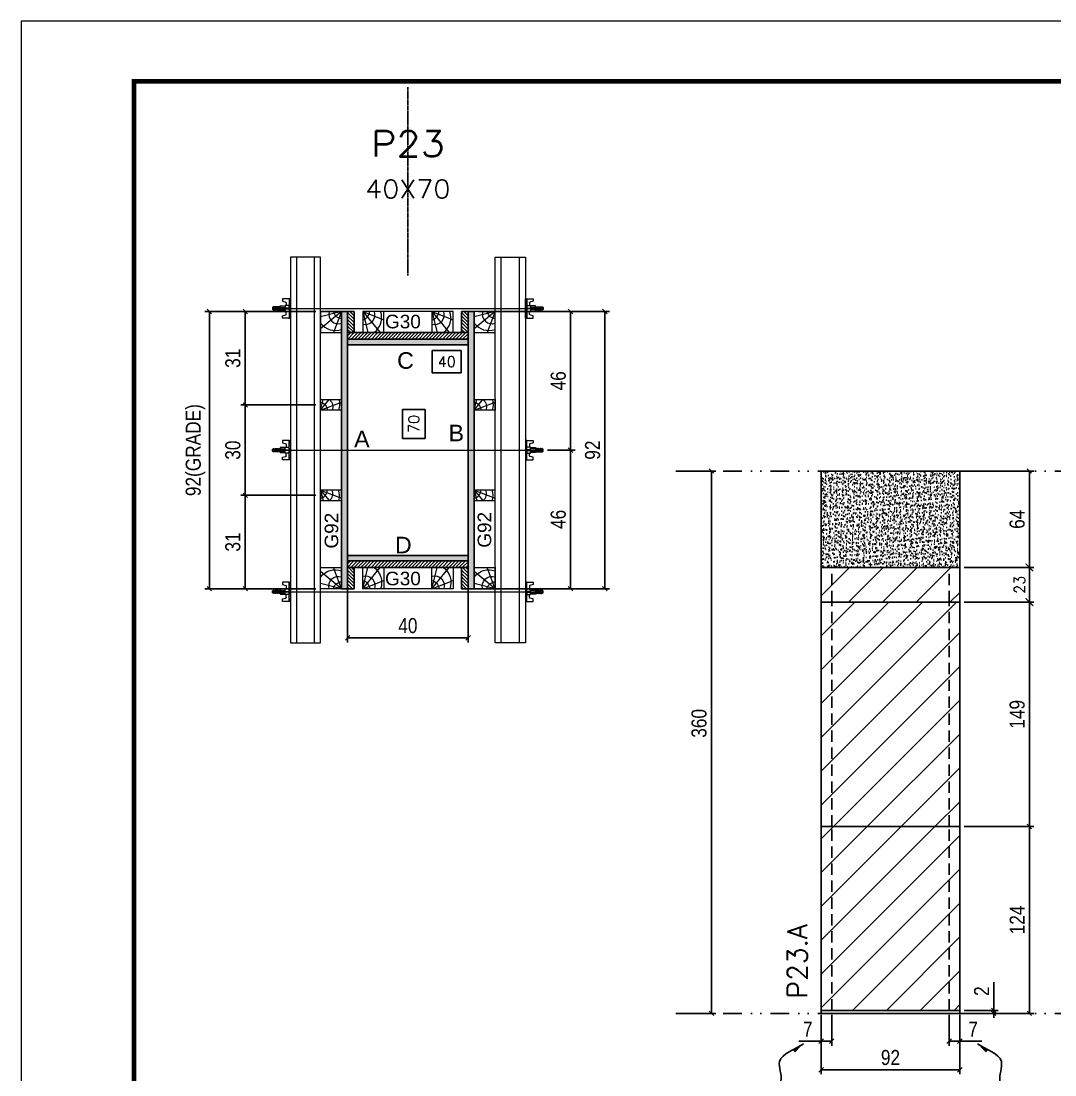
# Model space of a CAD drawing. Extents: x 2949 to 9203, y -16089 to 12527.
# Drawn here: x 6133 to 6819, y 10679 to 11378 of the extents above; entities that cross this region are included whole.
import ezdxf
from ezdxf.enums import TextEntityAlignment as Align

# ---------------------------------------------------------------- set-up
doc = ezdxf.new("R2010")
doc.units = 0
for name, pattern in [('DASHED', [0.75, 0.5, -0.25]), ('DIVIDE2', [0.625, 0.25, -0.125, 0, -0.125, 0, -0.125]), ('HIDDEN', [0.375, 0.25, -0.125])]:
    doc.linetypes.add(name, pattern=pattern)
for name, color, linetype in [('CHAPA', 1, 'Continuous'), ('COTA', 241, 'Continuous'), ('cotas', 4, 'Continuous'), ('MEIO_PONT', 93, 'Continuous'), ('Nível', 160, 'Continuous'), ('Painéis', 200, 'Continuous'), ('SARRAFO', 251, 'Continuous'), ('Sarrafo de Pressão', 42, 'HIDDEN'), ('Texto de Titulo', 7, 'Continuous'), ('Texto Qtd Sarr', 242, 'Continuous'), ('TEXTO_GERAL', 7, 'Continuous')]:
    doc.layers.add(name, color=color, linetype=linetype)
for name, color, linetype, lineweight in [('Folhas', 255, 'Continuous', 9), ('Hachura', 251, 'Continuous', 9), ('Madeira', 126, 'Continuous', 18), ('Perfil Metálico', 224, 'Continuous', 18), ('SARRAFO DE PRESSAO', 251, 'DASHED', 9), ('Texto Seção', 7, 'Continuous', 15)]:
    doc.layers.add(name, color=color, linetype=linetype, lineweight=lineweight)
doc.styles.add('ARIAL', font='arial.ttf')
doc.styles.add('COTA TECNICA', font='techl___.ttf', dxfattribs={"height": 10})
doc.styles.add('COTA TECNICA 2X', font='techl___.ttf', dxfattribs={"height": 10})
doc.styles.add('COTA TECNICA-50', font='techl___.ttf', dxfattribs={"height": 10})
doc.styles.add('REGUA-120', font='ROMANS.shx', dxfattribs={"height": 15})
doc.styles.add('ROMANS', font='romans.shx')
doc.styles.add('SANSSERIF', font='sas_____.pfb')
doc.styles.get("Standard").update_dxf_attribs({"font": 'arial.ttf'})
doc.dimstyles.new('COTA PAINEL-50', dxfattribs={"dimtxt": 10, "dimasz": 3, "dimexe": 3, "dimexo": 3, "dimgap": 3, "dimtad": 1, "dimdec": 1, "dimzin": 12, "dimdsep": 46, "dimtxsty": 'COTA TECNICA-50', "dimblk1": 'OBLIQUE', "dimblk2": 'OBLIQUE', "dimsah": 1, "dimcen": 0.9, "dimclrd": 4, "dimclre": 4, "dimclrt": 240, "dimadec": 1, "dimazin": 3, "dimtfac": 1, "dimtdec": 1, "dimtmove": 0, "dimatfit": 3, "dimfxl": 1, "dimtolj": 1, "dimtzin": 12, "dimarcsym": 0})
doc.dimstyles.new('Cota Paínel', dxfattribs={"dimtxt": 7, "dimasz": 5, "dimexe": 3, "dimexo": 3, "dimgap": 3, "dimtad": 1, "dimdec": 1, "dimzin": 12, "dimdsep": 46, "dimtxsty": 'ROMANS', "dimblk": 'ARCHTICK', "dimcen": 0, "dimclrd": 4, "dimclre": 4, "dimclrt": 1, "dimadec": 1, "dimazin": 3, "dimtfac": 1, "dimtdec": 1, "dimtmove": 0, "dimatfit": 3, "dimldrblk": 'OBLIQUE', "dimfxl": 1, "dimtolj": 1, "dimtzin": 12, "dimarcsym": 0})
doc.dimstyles.new('PAINEL', dxfattribs={"dimtxt": 10, "dimasz": 3, "dimexe": 3, "dimexo": 3, "dimgap": 3, "dimtad": 1, "dimdec": 1, "dimzin": 12, "dimdsep": 46, "dimtxsty": 'COTA TECNICA', "dimblk1": 'OBLIQUE', "dimblk2": 'OBLIQUE', "dimsah": 1, "dimcen": 0.9, "dimclrd": 4, "dimclre": 4, "dimclrt": 240, "dimadec": 1, "dimazin": 3, "dimtfac": 1, "dimtdec": 1, "dimtmove": 0, "dimatfit": 3, "dimfxl": 1, "dimtolj": 1, "dimtzin": 12, "dimarcsym": 0})
doc.dimstyles.new('SECAO PILAR', dxfattribs={"dimtxt": 10, "dimasz": 3, "dimexe": 3, "dimexo": 3, "dimgap": 3, "dimtad": 1, "dimdec": 1, "dimlfac": 0.5, "dimzin": 12, "dimdsep": 46, "dimtxsty": 'COTA TECNICA 2X', "dimblk1": 'OBLIQUE', "dimblk2": 'OBLIQUE', "dimsah": 1, "dimcen": 0.9, "dimclrd": 256, "dimclre": 256, "dimclrt": 256, "dimadec": 1, "dimazin": 3, "dimtfac": 1, "dimtdec": 1, "dimtmove": 0, "dimatfit": 3, "dimfxl": 1, "dimtolj": 1, "dimtzin": 12, "dimarcsym": 0})
doc.dimstyles.new('SECÇÃO 2', dxfattribs={"dimtxt": 7, "dimasz": 6, "dimexe": 0.18, "dimexo": 2, "dimgap": -4, "dimtad": 3, "dimdec": 1, "dimlfac": 0.5, "dimzin": 12, "dimdsep": 46, "dimtxsty": 'ROMANS', "dimblk": 'ARCHTICK', "dimcen": 0.09, "dimse1": 1, "dimse2": 1, "dimsd1": 1, "dimsd2": 1, "dimclrd": 180, "dimclre": 5, "dimclrt": 1, "dimadec": 0, "dimazin": 3, "dimtfac": 1, "dimtdec": 1, "dimtofl": 0, "dimtmove": 0, "dimatfit": 3, "dimldrblk": 'ARCHTICK', "dimfxl": 1, "dimtolj": 1, "dimtzin": 0, "dimarcsym": 0})
doc.dimstyles.get("Standard").update_dxf_attribs({"dimtxt": 0.18, "dimasz": 0.18, "dimexe": 0.18, "dimexo": 0.0625, "dimgap": 0.09, "dimtad": 0, "dimtih": 1, "dimtoh": 1, "dimdec": 4, "dimzin": 0, "dimdsep": 46, "dimtxsty": 'Standard', "dimcen": 0.09, "dimadec": 0, "dimazin": 0, "dimtfac": 1, "dimtdec": 4, "dimtofl": 0, "dimtmove": 0, "dimatfit": 3, "dimfxl": 1, "dimtolj": 1, "dimtzin": 0, "dimarcsym": 0})
pattern_1 = [(45, (-126071.967, -22713.47), (-11.2253202, 11.2253202), [])]

# ---------------------------------------------------------------- blocks, each defined once
blk = doc.blocks.new('9999999999')
at = {"layer": 'Folhas'}
blk.add_lwpolyline([(98138.98, 34190.21), (99623.98, 34190.21), (99623.98, 35240.21), (98138.98, 35240.21)], close=True, dxfattribs=at)
at = {"layer": 'Folhas', "color": 30, "const_width": 3}
blk.add_lwpolyline([(98213.98, 34230.21), (99583.98, 34230.21), (99583.98, 35200.21), (98213.98, 35200.21)], close=True, dxfattribs=at)
blk = doc.blocks.new('*D217')
at = {"layer": 'COTA', "color": 180, "lineweight": -2, "transparency": 16777216}
for p, q in [((6400.84, 11120.37), (6385.84, 11120.37)), ((6385.84, 11120.37), (6385.84, 11101.04)), ((6400.84, 11101.04), (6400.84, 11120.37)), ((6385.84, 11101.04), (6400.84, 11101.04))]:
    blk.add_line(p, q, dxfattribs=at)
at = {"layer": 'Defpoints', "color": 0, "transparency": 16777216}
for p in [(6349.33, 11163.34), (6349.33, 11023.34), (6404.84, 11023.34)]:
    blk.add_point(p, dxfattribs=at)
at = {"layer": 'COTA', "color": 1, "transparency": 16777216, "insert": (6393.34, 11110.71), "char_height": 7, "attachment_point": 5, "rotation": 90, "style": 'ROMANS'}
blk.add_mtext('\\A1;70', dxfattribs=at)
blk = doc.blocks.new('_ArchTick')
at = {"color": 0, "linetype": 'ByBlock', "const_width": 0.15}
blk.add_lwpolyline([(-0.5, -0.5), (0.5, 0.5)], dxfattribs=at)
blk = doc.blocks.new('_Oblique')
at = {"color": 0, "linetype": 'ByBlock', "lineweight": -2}
blk.add_line((-0.5, -0.5), (0.5, 0.5), dxfattribs=at)
blk = doc.blocks.new('*D218')
at = {"layer": 'COTA', "lineweight": -2, "transparency": 16777216}
for p, q in [((6436.33, 11185.34), (6523.1, 11185.34)), ((6520.1, 11185.34), (6520.1, 11001.34)), ((6436.33, 11001.34), (6523.1, 11001.34))]:
    blk.add_line(p, q, dxfattribs=at)
at = {"layer": 'Defpoints', "color": 0, "transparency": 16777216}
for p in [(6433.33, 11185.34), (6433.33, 11001.34), (6520.1, 11001.34)]:
    blk.add_point(p, dxfattribs=at)
at = {"layer": 'COTA', "lineweight": -2, "transparency": 16777216, "xscale": 3, "yscale": 3, "zscale": 3}
for p, rotation in [((6520.1, 11185.34), 90), ((6520.1, 11001.34), 270)]:
    blk.add_blockref('_Oblique', p, dxfattribs=dict(at, rotation=rotation))
at = {"layer": 'COTA', "transparency": 16777216, "insert": (6512.02, 11093.34), "char_height": 10, "attachment_point": 5, "rotation": 90, "style": 'COTA TECNICA 2X'}
blk.add_mtext('\\A1;92', dxfattribs=at)
blk = doc.blocks.new('*D219')
at = {"layer": 'COTA', "lineweight": -2, "transparency": 16777216}
for p, q in [((6470.33, 11185.34), (6500.33, 11185.34)), ((6497.33, 11185.34), (6497.33, 11093.34)), ((6482.13, 11093.34), (6500.33, 11093.34))]:
    blk.add_line(p, q, dxfattribs=at)
at = {"layer": 'Defpoints', "color": 0, "transparency": 16777216}
for p in [(6467.33, 11185.34), (6479.13, 11093.34), (6497.33, 11093.34)]:
    blk.add_point(p, dxfattribs=at)
at = {"layer": 'COTA', "lineweight": -2, "transparency": 16777216, "xscale": 3, "yscale": 3, "zscale": 3}
for p, rotation in [((6497.33, 11185.34), 90), ((6497.33, 11093.34), 270)]:
    blk.add_blockref('_Oblique', p, dxfattribs=dict(at, rotation=rotation))
at = {"layer": 'COTA', "transparency": 16777216, "insert": (6489.23, 11139.34), "char_height": 10, "attachment_point": 5, "rotation": 90, "style": 'COTA TECNICA 2X'}
blk.add_mtext('\\A1;46', dxfattribs=at)
blk = doc.blocks.new('*D220')
at = {"layer": 'COTA', "lineweight": -2, "transparency": 16777216}
for p, q in [((6482.13, 11093.34), (6500.33, 11093.34)), ((6497.33, 11001.34), (6497.33, 11093.34)), ((6470.33, 11001.34), (6500.33, 11001.34))]:
    blk.add_line(p, q, dxfattribs=at)
at = {"layer": 'Defpoints', "color": 0, "transparency": 16777216}
for p in [(6479.13, 11093.34), (6497.33, 11093.34), (6467.33, 11001.34)]:
    blk.add_point(p, dxfattribs=at)
at = {"layer": 'COTA', "lineweight": -2, "transparency": 16777216, "xscale": 3, "yscale": 3, "zscale": 3}
for p, rotation in [((6497.33, 11093.34), 90), ((6497.33, 11001.34), 270)]:
    blk.add_blockref('_Oblique', p, dxfattribs=dict(at, rotation=rotation))
at = {"layer": 'COTA', "transparency": 16777216, "insert": (6489.23, 11047.34), "char_height": 10, "attachment_point": 5, "rotation": 90, "style": 'COTA TECNICA 2X'}
blk.add_mtext('\\A1;46', dxfattribs=at)
blk = doc.blocks.new('*D221')
at = {"layer": 'COTA', "color": 180, "lineweight": -2, "transparency": 16777216}
for p, q in [((6424.83, 11159.55), (6405.5, 11159.55)), ((6405.5, 11159.55), (6405.5, 11144.55)), ((6424.83, 11144.55), (6424.83, 11159.55)), ((6405.5, 11144.55), (6424.83, 11144.55))]:
    blk.add_line(p, q, dxfattribs=at)
at = {"layer": 'Defpoints', "color": 0, "transparency": 16777216}
for p in [(6349.33, 11163.34), (6429.33, 11163.34), (6429.33, 11140.55)]:
    blk.add_point(p, dxfattribs=at)
at = {"layer": 'COTA', "color": 1, "transparency": 16777216, "insert": (6415.16, 11152.05), "char_height": 7, "attachment_point": 5, "style": 'ROMANS'}
blk.add_mtext('\\A1;40', dxfattribs=at)
blk = doc.blocks.new('titulo1')
at = {"layer": 'Defpoints', "color": 252, "linetype": 'HIDDEN', "ltscale": 2}
blk.add_line((0, 0), (0, 125), dxfattribs=at)
at = {"layer": 'Defpoints', "style": 'ROMANS', "oblique": 15}
blk.add_attdef('FOLHA', text='', height=10, dxfattribs=at).set_placement((0, 15.58), align=Align.MIDDLE_CENTER)
at = {"layer": 'Texto Qtd Sarr', "color": 3, "style": 'ROMANS', "oblique": 15}
for tag, height, p in [('TITULO', 17, (0, 71.45)), ('SEÇÃO', 12, (0, 41.55))]:
    blk.add_attdef(tag, text='', height=height, dxfattribs=at).set_placement(p, align=Align.MIDDLE_CENTER)
blk = doc.blocks.new('PONTALETE')
at = {"layer": 'Madeira'}
for q in [(2.71, 7), (7, 5.76), (7, 1.74)]:
    blk.add_line((0, 0), q, dxfattribs=at)
blk.add_lwpolyline([(0, 0), (7, 0), (7, 7), (0, 7)], close=True, dxfattribs=at)
for centre, radius, start, end in [((2.04, 0.06), 6.23, 37.2818, 109.0913), ((1.09, 0.9), 3.19, 343.603, 109.9847), ((-0.21, -0.78), 3.09, 14.6322, 86.0383)]:
    blk.add_arc(centre, radius, start, end, dxfattribs=at)
blk = doc.blocks.new('*D222')
at = {"layer": 'COTA', "lineweight": -2, "transparency": 16777216}
for p, q in [((6328.33, 11185.34), (6254.55, 11185.34)), ((6257.55, 11185.34), (6257.55, 11001.34)), ((6328.33, 11001.34), (6254.55, 11001.34))]:
    blk.add_line(p, q, dxfattribs=at)
at = {"layer": 'Defpoints', "color": 0, "transparency": 16777216}
for p in [(6331.33, 11185.34), (6257.55, 11001.34), (6331.33, 11001.34)]:
    blk.add_point(p, dxfattribs=at)
at = {"layer": 'COTA', "lineweight": -2, "transparency": 16777216, "xscale": 3, "yscale": 3, "zscale": 3}
for p, rotation in [((6257.55, 11185.34), 90), ((6257.55, 11001.34), 270)]:
    blk.add_blockref('_Oblique', p, dxfattribs=dict(at, rotation=rotation))
at = {"layer": 'COTA', "transparency": 16777216, "insert": (6248.33, 11093.34), "char_height": 10, "attachment_point": 5, "rotation": 90, "style": 'COTA TECNICA 2X'}
blk.add_mtext('\\A1;92(GRADE)', dxfattribs=at)
blk = doc.blocks.new('MEIO PONTALETE')
at = {"layer": 'Madeira'}
for q in [(2.71, 7), (3.5, 2.88), (3.5, 0.87)]:
    blk.add_line((0, 0), q, dxfattribs=at)
blk.add_lwpolyline([(0, 0), (3.5, 0), (3.5, 7), (0, 7)], close=True, dxfattribs=at)
for centre, radius, start, end in [((2.04, 0.06), 6.23, 76.4499, 109.0913), ((1.09, 0.9), 3.19, 40.9063, 109.9847), ((-0.21, -0.78), 3.09, 14.6322, 86.0383)]:
    blk.add_arc(centre, radius, start, end, dxfattribs=at)
blk = doc.blocks.new('*D223')
at = {"layer": 'COTA', "lineweight": -2, "transparency": 16777216}
for p, q in [((6328.33, 11063.34), (6278.39, 11063.34)), ((6281.39, 11063.34), (6281.39, 11001.34)), ((6328.33, 11001.34), (6278.39, 11001.34))]:
    blk.add_line(p, q, dxfattribs=at)
at = {"layer": 'Defpoints', "color": 0, "transparency": 16777216}
for p in [(6331.33, 11063.34), (6281.39, 11001.34), (6331.33, 11001.34)]:
    blk.add_point(p, dxfattribs=at)
at = {"layer": 'COTA', "lineweight": -2, "transparency": 16777216, "xscale": 3, "yscale": 3, "zscale": 3}
for p, rotation in [((6281.39, 11063.34), 90), ((6281.39, 11001.34), 270)]:
    blk.add_blockref('_Oblique', p, dxfattribs=dict(at, rotation=rotation))
at = {"layer": 'COTA', "transparency": 16777216, "insert": (6273.17, 11032.34), "char_height": 10, "attachment_point": 5, "rotation": 90, "style": 'COTA TECNICA 2X'}
blk.add_mtext('\\A1;31', dxfattribs=at)
blk = doc.blocks.new('C')
at = {"layer": 'Hachura', "color": 0}
for p, q in [((0, 3.22), (0, -3.22)), ((0.45, 3.22), (0, 3.22)), ((0.46, 3.16), (0, 3.16)), ((0.46, 3.05), (0, 3.05)), ((0.46, 2.88), (0, 2.88)), ((0, 2.75), (0, -1.16)), ((0.46, 2.65), (0, 2.65)), ((0.46, 2.23), (0, 2.23)), ((0.46, 1.51), (0, 1.51)), ((0.39, 0.49), (0.17, 0.49)), ((0.45, -3.23), (0.45, 3.22)), ((0.45, 3.22), (2.58, 3.22)), ((1.74, 0.97), (0.45, 0.97)), ((1.45, 0.1), (0.45, 0.1)), ((1.35, 1.94), (1.35, 0.96)), ((2.58, 2.39), (1.47, 2.09)), ((1.74, -0.97), (1.74, 0.97)), ((1.74, 0.97), (1.74, 0.84)), ((1.74, 0.97), (1.74, 0.84)), ((1.74, 0.84), (3.35, 0.84)), ((3.35, 0.45), (1.74, 0.45)), ((2.58, 3.22), (2.58, 2.39)), ((3.32, 0.84), (3.32, -0.84)), ((3.35, 0.84), (3.35, -0.84)), ((3.68, 0.45), (3.35, 0.45)), ((3.84, -0.52), (3.35, 0.45)), ((3.35, 0.06), (3.67, -0.57)), ((3.68, 0.45), (4.16, -0.52)), ((3.72, 0.5), (4.25, -0.57)), ((4.37, -0.55), (3.83, 0.53)), ((4.15, 0.45), (3.93, 0.45)), ((4.42, -0.52), (3.93, 0.45)), ((4.15, 0.45), (4.26, 0.45)), ((4.26, 0.45), (4.74, -0.52)), ((4.3, 0.5), (4.83, -0.57)), ((4.95, -0.55), (4.41, 0.53)), ((4.51, 0.45), (4.84, 0.45)), ((5, -0.52), (4.51, 0.45)), ((4.84, 0.45), (5.32, -0.52)), ((4.88, 0.5), (5.41, -0.57)), ((5.53, -0.55), (4.99, 0.53)), ((5.58, -0.52), (5.09, 0.45)), ((5.42, 0.45), (5.09, 0.45)), ((5.58, -0.52), (5.09, 0.45)), ((5.42, 0.45), (5.74, -0.19)), ((5.46, 0.5), (5.74, -0.07)), ((5.74, 0.19), (5.57, 0.53)), ((5.74, 0.32), (5.68, 0.45)), ((5.68, 0.45), (5.74, 0.45)), ((5.74, 0.45), (5.9, 0.29)), ((5.74, 0.45), (5.74, -0.52)), ((5.9, -0.36), (5.9, 0.29)), ((0.45, 0), (0, 0)), ((0.46, -1.52), (0, -1.52)), ((0.46, -2.23), (0, -2.23)), ((0.46, -2.65), (0, -2.65)), ((0.46, -2.88), (0, -2.88)), ((0.46, -3.05), (0, -3.05)), ((0.46, -3.16), (0, -3.16)), ((0, -3.22), (2.57, -3.22)), ((0.08, -0.48), (0.29, -0.48)), ((0.29, -0.48), (0.4, -0.48)), ((0.45, 0), (0.45, -0.97)), ((0.45, -0.16), (1.45, -0.16)), ((0.45, -0.65), (0.45, -0.32)), ((0.45, -3.23), (0.45, -0.65)), ((0.45, -0.97), (1.74, -0.97)), ((1.35, -1.94), (1.35, -0.97)), ((2.58, -2.39), (1.47, -2.1)), ((3.35, -0.32), (1.74, -0.32)), ((3.35, -0.84), (1.74, -0.84)), ((2.58, -3.23), (2.58, -2.39)), ((3.35, -0.07), (3.58, -0.52)), ((3.35, -0.52), (3.58, -0.52)), ((3.84, -0.52), (4.16, -0.52)), ((4.42, -0.52), (4.74, -0.52)), ((4.63, -0.52), (4.74, -0.52)), ((5, -0.52), (5.32, -0.52)), ((5.58, -0.52), (5.74, -0.52)), ((5.74, -0.52), (5.9, -0.36)), ((5.74, -0.52), (5.74, -0.52))]:
    blk.add_line(p, q, dxfattribs=at)
for centre, radius, start, end in [((1.52, 1.94), 0.161, 104.7436, 180), ((1.44, -0.03), 0.129, 272.695, 87.305), ((3.81, 0.39), 0.143, 25.5688, 154.4312), ((4.39, 0.39), 0.143, 25.5688, 154.4312), ((4.97, 0.39), 0.143, 25.5688, 154.4312), ((5.55, 0.39), 0.143, 25.5688, 154.4312), ((0.17, -0.37), 0.174, 221.744, 317.8592), ((1.52, -1.94), 0.161, 180, 255.2564), ((3.71, -0.4), 0.174, 222.1408, 318.256), ((4.29, -0.4), 0.174, 222.1408, 318.256), ((4.87, -0.4), 0.174, 222.1408, 318.256), ((5.45, -0.4), 0.174, 222.1408, 318.256), ((5.61, -0.4), 0.174, 317.8592, 318.256)]:
    blk.add_arc(centre, radius, start, end, dxfattribs=at)
blk = doc.blocks.new('*D224')
at = {"layer": 'COTA', "lineweight": -2, "transparency": 16777216}
for p, q in [((6328.33, 11185.34), (6278.39, 11185.34)), ((6281.39, 11185.34), (6281.39, 11123.34)), ((6328.33, 11123.34), (6278.39, 11123.34))]:
    blk.add_line(p, q, dxfattribs=at)
at = {"layer": 'Defpoints', "color": 0, "transparency": 16777216}
for p in [(6331.33, 11185.34), (6281.39, 11123.34), (6331.33, 11123.34)]:
    blk.add_point(p, dxfattribs=at)
at = {"layer": 'COTA', "lineweight": -2, "transparency": 16777216, "xscale": 3, "yscale": 3, "zscale": 3}
for p, rotation in [((6281.39, 11185.34), 90), ((6281.39, 11123.34), 270)]:
    blk.add_blockref('_Oblique', p, dxfattribs=dict(at, rotation=rotation))
at = {"layer": 'COTA', "transparency": 16777216, "insert": (6273.17, 11154.34), "char_height": 10, "attachment_point": 5, "rotation": 90, "style": 'COTA TECNICA 2X'}
blk.add_mtext('\\A1;31', dxfattribs=at)
blk = doc.blocks.new('*D225')
at = {"layer": 'COTA', "lineweight": -2, "transparency": 16777216}
for p, q in [((6328.33, 11123.34), (6278.39, 11123.34)), ((6281.39, 11123.34), (6281.39, 11063.34)), ((6328.33, 11063.34), (6278.39, 11063.34))]:
    blk.add_line(p, q, dxfattribs=at)
at = {"layer": 'Defpoints', "color": 0, "transparency": 16777216}
for p in [(6331.33, 11123.34), (6281.39, 11063.34), (6331.33, 11063.34)]:
    blk.add_point(p, dxfattribs=at)
at = {"layer": 'COTA', "lineweight": -2, "transparency": 16777216, "xscale": 3, "yscale": 3, "zscale": 3}
for p, rotation in [((6281.39, 11123.34), 90), ((6281.39, 11063.34), 270)]:
    blk.add_blockref('_Oblique', p, dxfattribs=dict(at, rotation=rotation))
at = {"layer": 'COTA', "transparency": 16777216, "insert": (6273.17, 11093.34), "char_height": 10, "attachment_point": 5, "rotation": 90, "style": 'COTA TECNICA 2X'}
blk.add_mtext('\\A1;30', dxfattribs=at)
blk = doc.blocks.new('*D248')
at = {"layer": 'COTA', "lineweight": -2, "transparency": 16777216}
for p, q in [((6349.33, 11016.74), (6349.33, 10965.7)), ((6429.33, 11016.74), (6429.33, 10965.7)), ((6349.33, 10968.7), (6429.33, 10968.7))]:
    blk.add_line(p, q, dxfattribs=at)
at = {"layer": 'Defpoints', "color": 0, "transparency": 16777216}
for p in [(6349.33, 11019.74), (6429.33, 11019.74), (6429.33, 10968.7)]:
    blk.add_point(p, dxfattribs=at)
at = {"layer": 'COTA', "lineweight": -2, "transparency": 16777216, "xscale": 3, "yscale": 3, "zscale": 3, "rotation": 180}
blk.add_blockref('_Oblique', (6349.33, 10968.7), dxfattribs=at)
at = {"layer": 'COTA', "lineweight": -2, "transparency": 16777216, "xscale": 3, "yscale": 3, "zscale": 3}
blk.add_blockref('_Oblique', (6429.33, 10968.7), dxfattribs=at)
at = {"layer": 'COTA', "transparency": 16777216, "insert": (6389.33, 10976.8), "char_height": 10, "attachment_point": 5, "style": 'COTA TECNICA 2X'}
blk.add_mtext('\\A1;40', dxfattribs=at)
blk = doc.blocks.new('*D226')
at = {"layer": 'COTA', "color": 4, "lineweight": -2, "transparency": 16777216}
for p, q in [((6663.74, 10718.44), (6663.74, 10678.99)), ((6755.74, 10718.44), (6755.74, 10678.99)), ((6663.74, 10681.99), (6755.74, 10681.99))]:
    blk.add_line(p, q, dxfattribs=at)
at = {"layer": 'Defpoints', "color": 0, "transparency": 16777216}
for p in [(6663.74, 10721.44), (6755.74, 10721.44), (6755.74, 10681.99)]:
    blk.add_point(p, dxfattribs=at)
at = {"layer": 'COTA', "color": 4, "lineweight": -2, "transparency": 16777216, "xscale": 3, "yscale": 3, "zscale": 3, "rotation": 180}
blk.add_blockref('_Oblique', (6663.74, 10681.99), dxfattribs=at)
at = {"layer": 'COTA', "color": 4, "lineweight": -2, "transparency": 16777216, "xscale": 3, "yscale": 3, "zscale": 3}
blk.add_blockref('_Oblique', (6755.74, 10681.99), dxfattribs=at)
at = {"layer": 'COTA', "color": 240, "transparency": 16777216, "insert": (6709.74, 10690.08), "char_height": 10, "attachment_point": 5, "style": 'COTA TECNICA'}
blk.add_mtext('\\A1;92', dxfattribs=at)
blk = doc.blocks.new('*D231')
at = {"layer": 'COTA', "color": 4, "lineweight": -2, "transparency": 16777216}
for p, q in [((6670.74, 10718.44), (6670.74, 10697.93)), ((6663.74, 10716.44), (6663.74, 10697.93)), ((6663.74, 10700.93), (6649.01, 10700.93)), ((6670.74, 10700.93), (6663.74, 10700.93))]:
    blk.add_line(p, q, dxfattribs=at)
at = {"layer": 'Defpoints', "color": 0, "transparency": 16777216}
for p in [(6663.74, 10719.44), (6670.74, 10721.44), (6663.74, 10700.93)]:
    blk.add_point(p, dxfattribs=at)
at = {"layer": 'COTA', "color": 4, "lineweight": -2, "transparency": 16777216, "xscale": 3, "yscale": 3, "zscale": 3, "rotation": 180}
blk.add_blockref('_Oblique', (6663.74, 10700.93), dxfattribs=at)
at = {"layer": 'COTA', "color": 4, "lineweight": -2, "transparency": 16777216, "xscale": 3, "yscale": 3, "zscale": 3}
blk.add_blockref('_Oblique', (6670.74, 10700.93), dxfattribs=at)
at = {"layer": 'COTA', "color": 240, "transparency": 16777216, "insert": (6654.88, 10709.01), "char_height": 10, "attachment_point": 5, "style": 'COTA TECNICA-50'}
blk.add_mtext('\\A1;7', dxfattribs=at)
blk = doc.blocks.new('*D232')
at = {"layer": 'COTA', "color": 4, "lineweight": -2, "transparency": 16777216}
for p, q in [((6748.74, 10718.44), (6748.74, 10697.93)), ((6755.74, 10716.44), (6755.74, 10697.93)), ((6748.74, 10700.93), (6755.74, 10700.93)), ((6755.74, 10700.93), (6770.47, 10700.93))]:
    blk.add_line(p, q, dxfattribs=at)
at = {"layer": 'Defpoints', "color": 0, "transparency": 16777216}
for p in [(6748.74, 10721.44), (6755.74, 10719.44), (6755.74, 10700.93)]:
    blk.add_point(p, dxfattribs=at)
at = {"layer": 'COTA', "color": 4, "lineweight": -2, "transparency": 16777216, "xscale": 3, "yscale": 3, "zscale": 3, "rotation": 180}
blk.add_blockref('_Oblique', (6748.74, 10700.93), dxfattribs=at)
at = {"layer": 'COTA', "color": 4, "lineweight": -2, "transparency": 16777216, "xscale": 3, "yscale": 3, "zscale": 3}
blk.add_blockref('_Oblique', (6755.74, 10700.93), dxfattribs=at)
at = {"layer": 'COTA', "color": 240, "transparency": 16777216, "insert": (6764.61, 10709.01), "char_height": 10, "attachment_point": 5, "style": 'COTA TECNICA-50'}
blk.add_mtext('\\A1;7', dxfattribs=at)
blk = doc.blocks.new('*D235')
at = {"layer": 'COTA', "color": 4, "lineweight": -2, "transparency": 16777216}
for p, q in [((6758.74, 10843.44), (6804.98, 10843.44)), ((6801.98, 10719.44), (6801.98, 10843.44)), ((6758.74, 10719.44), (6804.98, 10719.44))]:
    blk.add_line(p, q, dxfattribs=at)
at = {"layer": 'Defpoints', "color": 0, "transparency": 16777216}
for p in [(6755.74, 10843.44), (6801.98, 10843.44), (6755.74, 10719.44)]:
    blk.add_point(p, dxfattribs=at)
at = {"layer": 'COTA', "color": 4, "lineweight": -2, "transparency": 16777216, "xscale": 3, "yscale": 3, "zscale": 3}
for p, rotation in [((6801.98, 10843.44), 90), ((6801.98, 10719.44), 270)]:
    blk.add_blockref('_Oblique', p, dxfattribs=dict(at, rotation=rotation))
at = {"layer": 'COTA', "color": 240, "transparency": 16777216, "insert": (6793.91, 10781.44), "char_height": 10, "attachment_point": 5, "rotation": 90, "style": 'COTA TECNICA-50'}
blk.add_mtext('\\A1;124', dxfattribs=at)
blk = doc.blocks.new('*D236')
at = {"layer": 'COTA', "color": 4, "lineweight": -2, "transparency": 16777216}
for p, q in [((6778.27, 10721.44), (6778.27, 10740.25)), ((6758.74, 10721.44), (6781.27, 10721.44)), ((6758.74, 10719.44), (6781.27, 10719.44)), ((6778.27, 10719.44), (6778.27, 10721.44)), ((6778.27, 10719.44), (6778.27, 10716.44))]:
    blk.add_line(p, q, dxfattribs=at)
at = {"layer": 'Defpoints', "color": 0, "transparency": 16777216}
for p in [(6755.74, 10721.44), (6755.74, 10719.44), (6778.27, 10719.44)]:
    blk.add_point(p, dxfattribs=at)
at = {"layer": 'COTA', "color": 4, "lineweight": -2, "transparency": 16777216, "xscale": 3, "yscale": 3, "zscale": 3}
for p, rotation in [((6778.27, 10721.44), 270), ((6778.27, 10719.44), 90)]:
    blk.add_blockref('_Oblique', p, dxfattribs=dict(at, rotation=rotation))
at = {"layer": 'COTA', "color": 240, "transparency": 16777216, "insert": (6770.27, 10734.19), "char_height": 10, "attachment_point": 5, "rotation": 90, "style": 'COTA TECNICA-50'}
blk.add_mtext('\\A1;2', dxfattribs=at)
blk = doc.blocks.new('*D251')
at = {"layer": 'cotas', "color": 4, "linetype": 'ByBlock', "lineweight": -2, "transparency": 16777216}
for p, q in [((6570.19, 11079.44), (6593.91, 11079.44)), ((6590.91, 11079.44), (6590.91, 10719.44)), ((6570.19, 10719.44), (6593.91, 10719.44))]:
    blk.add_line(p, q, dxfattribs=at)
at = {"layer": 'Defpoints', "color": 0, "linetype": 'ByBlock', "transparency": 16777216}
for p in [(6567.19, 11079.44), (6567.19, 10719.44), (6590.91, 10719.44)]:
    blk.add_point(p, dxfattribs=at)
at = {"layer": 'cotas', "color": 4, "linetype": 'ByBlock', "lineweight": -2, "transparency": 16777216, "xscale": 3, "yscale": 3, "zscale": 3}
for p, rotation in [((6590.91, 11079.44), 90), ((6590.91, 10719.44), 270)]:
    blk.add_blockref('_Oblique', p, dxfattribs=dict(at, rotation=rotation))
at = {"layer": 'cotas', "color": 240, "linetype": 'ByBlock', "transparency": 16777216, "insert": (6582.69, 10911.97), "char_height": 10, "attachment_point": 5, "rotation": 90, "style": 'COTA TECNICA'}
blk.add_mtext('\\A1;360', dxfattribs=at)
blk = doc.blocks.new('*D252')
at = {"layer": 'COTA', "color": 4, "linetype": 'ByBlock', "lineweight": -2, "transparency": 16777216}
for p, q in [((6758.74, 11079.44), (6804.98, 11079.44)), ((6801.98, 11015.44), (6801.98, 11079.44)), ((6758.74, 11015.44), (6804.98, 11015.44))]:
    blk.add_line(p, q, dxfattribs=at)
at = {"layer": 'Defpoints', "color": 0, "linetype": 'ByBlock', "transparency": 16777216}
for p in [(6755.74, 11079.44), (6801.98, 11079.44), (6755.74, 11015.44)]:
    blk.add_point(p, dxfattribs=at)
at = {"layer": 'COTA', "color": 4, "linetype": 'ByBlock', "lineweight": -2, "transparency": 16777216, "xscale": 3, "yscale": 3, "zscale": 3}
for p, rotation in [((6801.98, 11079.44), 90), ((6801.98, 11015.44), 270)]:
    blk.add_blockref('_Oblique', p, dxfattribs=dict(at, rotation=rotation))
at = {"layer": 'COTA', "color": 240, "linetype": 'ByBlock', "transparency": 16777216, "insert": (6793.88, 11047.44), "char_height": 10, "attachment_point": 5, "rotation": 90, "style": 'COTA TECNICA'}
blk.add_mtext('\\A1;64', dxfattribs=at)
blk = doc.blocks.new('*D257')
at = {"layer": 'COTA', "color": 4, "linetype": 'ByBlock', "lineweight": -2, "transparency": 16777216}
for p, q in [((6758.74, 10992.44), (6804.98, 10992.44)), ((6801.98, 10843.44), (6801.98, 10992.44)), ((6758.74, 10843.44), (6804.98, 10843.44))]:
    blk.add_line(p, q, dxfattribs=at)
at = {"layer": 'Defpoints', "color": 0, "linetype": 'ByBlock', "transparency": 16777216}
for p in [(6755.74, 10992.44), (6801.98, 10992.44), (6755.74, 10843.44)]:
    blk.add_point(p, dxfattribs=at)
at = {"layer": 'COTA', "color": 4, "linetype": 'ByBlock', "lineweight": -2, "transparency": 16777216, "xscale": 3, "yscale": 3, "zscale": 3}
for p, rotation in [((6801.98, 10992.44), 90), ((6801.98, 10843.44), 270)]:
    blk.add_blockref('_Oblique', p, dxfattribs=dict(at, rotation=rotation))
at = {"layer": 'COTA', "color": 240, "linetype": 'ByBlock', "transparency": 16777216, "insert": (6793.88, 10917.94), "char_height": 10, "attachment_point": 5, "rotation": 90, "style": 'COTA TECNICA'}
blk.add_mtext('\\A1;149', dxfattribs=at)
blk = doc.blocks.new('*D241')
at = {"layer": 'COTA', "color": 4, "lineweight": -2, "transparency": 16777216}
for p, q in [((6758.74, 11015.44), (6804.98, 11015.44)), ((6801.98, 11015.44), (6801.98, 10992.44)), ((6758.74, 10992.44), (6804.98, 10992.44))]:
    blk.add_line(p, q, dxfattribs=at)
at = {"layer": 'Defpoints', "color": 0, "transparency": 16777216}
for p in [(6755.74, 11015.44), (6755.74, 10992.44), (6801.98, 10992.44)]:
    blk.add_point(p, dxfattribs=at)
at = {"layer": 'COTA', "color": 4, "lineweight": -2, "transparency": 16777216, "xscale": 5, "yscale": 5, "zscale": 5}
for p, rotation in [((6801.98, 11015.44), 90), ((6801.98, 10992.44), 270)]:
    blk.add_blockref('_ArchTick', p, dxfattribs=dict(at, rotation=rotation))
at = {"layer": 'COTA', "color": 1, "transparency": 16777216, "insert": (6795.48, 11003.94), "char_height": 7, "attachment_point": 5, "rotation": 90, "style": 'ROMANS'}
blk.add_mtext('\\A1;23', dxfattribs=at)

msp = doc.modelspace()

# ---------------------------------------------------------------- hatches: boundary and pattern name
at = {"layer": 'COTA', "linetype": 'ByBlock'}
h = msp.add_hatch(dxfattribs=at)
h.set_pattern_fill('AR-CONC', color=256, scale=0.03)
h.set_pattern_definition([(50, (-122888.4665, -20433.3203), (5.46554007, -0.47817257), [0.5715, -6.2865]), (355, (-122888.4665, -20433.3203), (-1.05730264, 5.73170536), [0.4572, -5.02921753]), (100.4514447, (-122888.011, -20433.36), (4.40823741, 5.25353256), [0.48570026, -5.34270734]), (46.1842, (-122888.4665, -20431.796), (8.13237123, -1.26126984), [0.85725, -9.42975]), (96.6355576, (-122887.789, -20431.9014), (7.122124, 7.42278374), [0.7285507, -8.01406824]), (351.184151, (-122888.4665, -20431.796), (7.122124, 7.42278374), [0.685799, -7.54379196]), (21, (-122887.7045, -20432.1773), (4.54843174, -3.06795595), [0.5715, -6.2865]), (326, (-122887.7045, -20432.1773), (1.85406085, 5.52563898), [0.4572, -5.0292]), (71.451445, (-122887.3255, -20432.433), (6.40249258, 2.45768307), [0.48570026, -5.34269813]), (37.5, (-122888.4665, -20433.3203), (0.092658098, 2.536651166), [0, -4.96824, 0, -5.1054, 0, -5.04825]), (7.5, (-122888.4665, -20433.3203), (2.004589875, 3.005417245), [0, -2.91084, 0, -4.85394, 0, -1.92405]), (327.5, (-122890.1658, -20433.3203), (4.067717855, -0.17186232), [0, -1.905, 0, -5.9436, 0, -7.8867]), (317.5, (-122890.9278, -20433.3203), (4.44387544, 0.76279473), [0, -2.4765, 0, -3.94716, 0, -5.6007])])
h.paths.add_polyline_path([(6663.74, 11079.44), (6663.74, 11015.44), (6755.74, 11015.44), (6755.74, 11079.44)])
at = {"layer": 'Hachura'}
h = msp.add_hatch(color=256, dxfattribs=at)
h.dxf.hatch_style = 1
h.paths.add_polyline_path([(6349.33, 11001.34), (6345.33, 11001.34), (6345.33, 11185.34), (6349.33, 11185.34)])
h = msp.add_hatch(color=256, dxfattribs=at)
h.dxf.hatch_style = 1
h.paths.add_polyline_path([(6349.33, 11001.34), (6345.33, 11001.34), (6345.33, 11185.34), (6349.33, 11185.34)])
h = msp.add_hatch(dxfattribs=at)
h.set_pattern_fill('ANSI31', color=256, scale=0.5, angle=90, style=0)
h.set_pattern_definition([(135, (-16542.0793, 20309.2895), (-1.12253202, -1.12253202), [])])
h.paths.add_polyline_path([(6349.33, 11171.34), (6353.73, 11171.34), (6353.73, 11185.34), (6349.33, 11185.34)])
h = msp.add_hatch(dxfattribs=at)
h.set_pattern_fill('ANSI31', color=256, scale=0.5, angle=90, style=0)
h.set_pattern_definition([(135, (-16500.0793, 20309.2895), (-1.12253202, -1.12253202), [])])
h.paths.add_polyline_path([(6429.33, 11171.34), (6424.93, 11171.34), (6424.93, 11185.34), (6429.33, 11185.34)])
h = msp.add_hatch(color=256, dxfattribs=at)
h.dxf.hatch_style = 1
h.paths.add_polyline_path([(6429.33, 11001.34), (6433.33, 11001.34), (6433.33, 11185.34), (6429.33, 11185.34)])
h = msp.add_hatch(color=256, dxfattribs=at)
h.dxf.hatch_style = 1
h.paths.add_polyline_path([(6429.33, 11001.34), (6433.33, 11001.34), (6433.33, 11185.34), (6429.33, 11185.34)])
h = msp.add_hatch(dxfattribs=at)
h.set_pattern_fill('ANSI31', color=256, scale=0.5, style=0)
h.set_pattern_definition([(45, (15523.2807, 34096.3458), (-1.12253202, 1.12253202), [])])
h.paths.add_polyline_path([(6429.33, 11166.94), (6429.33, 11171.34), (6349.33, 11171.34), (6349.33, 11166.94)])
h = msp.add_hatch(color=256, dxfattribs=at)
h.dxf.hatch_style = 1
h.paths.add_polyline_path([(6349.33, 11166.94), (6349.33, 11163.34), (6429.33, 11163.34), (6429.33, 11166.94)])
h = msp.add_hatch(color=256, dxfattribs=at)
h.dxf.hatch_style = 1
h.paths.add_polyline_path([(6349.33, 11166.94), (6349.33, 11163.34), (6429.33, 11163.34), (6429.33, 11166.94)])
h = msp.add_hatch(color=256, dxfattribs=at)
h.dxf.hatch_style = 1
h.paths.add_polyline_path([(6349.33, 11023.34), (6349.33, 11019.74), (6429.33, 11019.74), (6429.33, 11023.34)])
h = msp.add_hatch(color=256, dxfattribs=at)
h.dxf.hatch_style = 1
h.paths.add_polyline_path([(6349.33, 11023.34), (6349.33, 11019.74), (6429.33, 11019.74), (6429.33, 11023.34)])
h = msp.add_hatch(dxfattribs=at)
h.set_pattern_fill('ANSI31', color=256, scale=0.5, style=0)
h.set_pattern_definition([(45, (15523.2807, 34122.3458), (-1.12253202, 1.12253202), [])])
h.paths.add_polyline_path([(6429.33, 11019.74), (6429.33, 11015.34), (6349.33, 11015.34), (6349.33, 11019.74)])
h = msp.add_hatch(dxfattribs=at)
h.set_pattern_fill('ANSI31', color=256, scale=0.5, angle=90, style=0)
h.set_pattern_definition([(135, (-16542.0793, 20504.2895), (-1.12253202, -1.12253202), [])])
h.paths.add_polyline_path([(6349.33, 11015.34), (6353.73, 11015.34), (6353.73, 11001.34), (6349.33, 11001.34)])
h = msp.add_hatch(dxfattribs=at)
h.set_pattern_fill('ANSI31', color=256, scale=0.5, angle=90, style=0)
h.set_pattern_definition([(135, (-16500.0793, 20504.2895), (-1.12253202, -1.12253202), [])])
h.paths.add_polyline_path([(6429.33, 11015.34), (6424.93, 11015.34), (6424.93, 11001.34), (6429.33, 11001.34)])
at = {"layer": 'Hachura', "linetype": 'ByBlock'}
h = msp.add_hatch(dxfattribs=at)
h.set_pattern_fill('ANSI31', color=256, scale=5)
h.paths.add_polyline_path([(6755.74, 11015.44), (6663.74, 11015.44), (6663.74, 10992.44), (6755.74, 10992.44)])
h = msp.add_hatch(dxfattribs=at)
h.set_pattern_fill('ANSI31', color=256, scale=5)
h.set_pattern_definition(pattern_1)
h.paths.add_polyline_path([(6755.74, 10992.44), (6663.74, 10992.44), (6663.74, 10883.44), (6663.74, 10843.44), (6755.74, 10843.44), (6755.74, 10883.44)])
h = msp.add_hatch(dxfattribs=at)
h.set_pattern_fill('ANSI31', color=256, scale=5)
h.set_pattern_definition(pattern_1)
h.paths.add_polyline_path([(6755.74, 10843.44), (6663.74, 10843.44), (6663.74, 10721.44), (6755.74, 10721.44)])

# ---------------------------------------------------------------- linework, layer by layer
at = {"layer": 'CHAPA'}
for points in [[(6349.33, 11001.34), (6345.33, 11001.34), (6345.33, 11185.34), (6349.33, 11185.34)], [(6349.33, 11001.34), (6345.33, 11001.34), (6345.33, 11185.34), (6349.33, 11185.34)], [(6429.33, 11001.34), (6433.33, 11001.34), (6433.33, 11185.34), (6429.33, 11185.34)], [(6429.33, 11001.34), (6433.33, 11001.34), (6433.33, 11185.34), (6429.33, 11185.34)], [(6349.33, 11166.94), (6349.33, 11163.34), (6429.33, 11163.34), (6429.33, 11166.94)], [(6349.33, 11166.94), (6349.33, 11163.34), (6429.33, 11163.34), (6429.33, 11166.94)], [(6349.33, 11023.34), (6349.33, 11019.74), (6429.33, 11019.74), (6429.33, 11023.34)], [(6349.33, 11023.34), (6349.33, 11019.74), (6429.33, 11019.74), (6429.33, 11023.34)]]:
    msp.add_lwpolyline(points, close=True, dxfattribs=at)
at = {"layer": 'COTA', "linetype": 'ByBlock'}
for p, q in [((6663.74, 11079.44), (6755.74, 11079.44)), ((6663.74, 11015.44), (6663.74, 11079.44)), ((6755.74, 11015.44), (6755.74, 11079.44))]:
    msp.add_line(p, q, dxfattribs=at)
at = {"layer": 'Hachura'}
for p, q in [((6300.53, 11187.34), (6474.33, 11187.35)), ((6300.53, 11093.34), (6474.33, 11093.33)), ((6300.53, 10999.34), (6474.33, 10999.33))]:
    msp.add_line(p, q, dxfattribs=at)
at = {"layer": 'Madeira'}
for points in [[(6345.33, 11001.34), (6331.33, 11001.34), (6331.33, 11185.34), (6345.33, 11185.34)], [(6359.33, 11185.34), (6359.33, 11171.34), (6419.33, 11171.34), (6419.33, 11185.34)], [(6433.33, 11001.34), (6447.33, 11001.34), (6447.33, 11185.34), (6433.33, 11185.34)], [(6359.33, 11001.34), (6359.33, 11015.34), (6419.33, 11015.34), (6419.33, 11001.34)]]:
    msp.add_lwpolyline(points, close=True, dxfattribs=at)
at = {"layer": 'Nível', "color": 4, "linetype": 'DIVIDE2', "ltscale": 50}
for p, q in [((6567.19, 11079.44), (7577.53, 11079.44)), ((6567.19, 10719.44), (7577.53, 10719.44))]:
    msp.add_line(p, q, dxfattribs=at)
at = {"layer": 'Painéis'}
for p, q in [((6663.74, 10992.44), (6663.74, 10883.44)), ((6663.74, 10992.44), (6755.74, 10992.44)), ((6755.74, 10883.44), (6755.74, 10992.44)), ((6663.74, 10883.44), (6663.74, 10721.44)), ((6755.74, 10721.44), (6755.74, 10883.44)), ((6755.74, 10843.44), (6663.74, 10843.44)), ((6663.74, 10843.44), (6755.74, 10843.44)), ((6663.74, 10721.44), (6755.74, 10721.44))]:
    msp.add_line(p, q, dxfattribs=at)
for points in [[(6429.33, 11163.34), (6349.33, 11163.34), (6349.33, 11023.34), (6429.33, 11023.34)], [(6663.74, 11015.44), (6755.74, 11015.44), (6755.74, 10992.44), (6663.74, 10992.44)], [(6663.74, 10721.44), (6755.74, 10721.44), (6755.74, 10719.44), (6663.74, 10719.44)]]:
    msp.add_lwpolyline(points, close=True, dxfattribs=at)
at = {"layer": 'Perfil Metálico'}
for points in [[(6311.33, 10965.34), (6331.33, 10965.34), (6331.33, 11221.34), (6311.33, 11221.34)], [(6327.33, 11221.34), (6315.33, 11221.34), (6315.33, 10965.34), (6327.33, 10965.34)], [(6467.33, 10965.34), (6447.33, 10965.34), (6447.33, 11221.34), (6467.33, 11221.34)], [(6451.33, 11221.34), (6463.33, 11221.34), (6463.33, 10965.34), (6451.33, 10965.34)]]:
    msp.add_lwpolyline(points, close=True, dxfattribs=at)
at = {"layer": 'SARRAFO'}
for points in [[(6353.73, 11185.34), (6353.73, 11171.34), (6349.33, 11171.34), (6349.33, 11185.34)], [(6424.93, 11185.34), (6424.93, 11171.34), (6429.33, 11171.34), (6429.33, 11185.34)], [(6349.33, 11171.34), (6429.33, 11171.34), (6429.33, 11166.94), (6349.33, 11166.94)], [(6349.33, 11015.34), (6429.33, 11015.34), (6429.33, 11019.74), (6349.33, 11019.74)], [(6353.73, 11001.34), (6353.73, 11015.34), (6349.33, 11015.34), (6349.33, 11001.34)], [(6424.93, 11001.34), (6424.93, 11015.34), (6429.33, 11015.34), (6429.33, 11001.34)]]:
    msp.add_lwpolyline(points, close=True, dxfattribs=at)
at = {"layer": 'Sarrafo de Pressão', "ltscale": 30}
for p, q in [((6670.74, 10992.44), (6670.74, 11015.44)), ((6748.74, 10992.44), (6748.74, 11015.44)), ((6670.74, 10843.44), (6670.74, 10992.44)), ((6748.74, 10843.44), (6748.74, 10992.44)), ((6670.74, 10721.44), (6670.74, 10843.44)), ((6748.74, 10721.44), (6748.74, 10843.44))]:
    msp.add_line(p, q, dxfattribs=at)

# ---------------------------------------------------------------- block references
at = {"layer": 'Hachura', "linetype": 'Continuous', "yscale": 2, "zscale": 2, "rotation": 180}
for p, xscale in [((6311.33, 11187.34), 2), ((6467.33, 11187.34), -2)]:
    msp.add_blockref('C', p, dxfattribs=dict(at, xscale=xscale))
at = {"layer": 'Hachura', "linetype": 'Continuous', "yscale": 2, "zscale": 2}
for p, xscale in [((6311.33, 11093.34), -2), ((6467.33, 11093.34), 2), ((6311.33, 10999.34), -2), ((6467.33, 10999.34), 2)]:
    msp.add_blockref('C', p, dxfattribs=dict(at, xscale=xscale))
at = {"layer": 'MEIO_PONT'}
for name, p, xscale, yscale, zscale, rotation in [('PONTALETE', (6345.33, 11185.34), 2, 2, 2, 180), ('PONTALETE', (6359.33, 11185.34), 2, 2, 2, 270), ('PONTALETE', (6405.33, 11185.34), 2, 2, 2, 270), ('PONTALETE', (6447.33, 11185.34), 2, 2, 2, 180), ('MEIO PONTALETE', (6331.33, 11119.84), -1.999999997962732, 1.999999997962732, 1.999999997962732, 270), ('MEIO PONTALETE', (6433.33, 11119.84), -1.999999997962732, 1.999999997962732, 1.999999997962732, 270), ('MEIO PONTALETE', (6331.33, 11066.84), 1.999999997962732, 1.999999997962732, 1.999999997962732, 270), ('MEIO PONTALETE', (6433.33, 11066.84), 1.999999997962732, 1.999999997962732, 1.999999997962732, 270), ('PONTALETE', (6359.33, 11001.34), -2, 2, 2, 270), ('PONTALETE', (6405.33, 11001.34), -2, 2, 2, 270)]:
    msp.add_blockref(name, p, dxfattribs=dict(at, xscale=xscale, yscale=yscale, zscale=zscale, rotation=rotation))
at = {"layer": 'MEIO_PONT', "xscale": -2, "yscale": 2, "zscale": 2}
for p in [(6345.33, 11001.34), (6447.33, 11001.34)]:
    msp.add_blockref('PONTALETE', p, dxfattribs=at)
at = {"layer": 'SARRAFO DE PRESSAO', "color": 6, "linetype": 'ByBlock'}
msp.add_blockref('9999999999', (-92006.44, -23862.05), dxfattribs=at)
at = {"layer": 'Texto Seção'}
ref = msp.add_blockref('titulo1', (6389.33, 11209.21), dxfattribs=at)
ref.add_attrib('TITULO', 'P23', dxfattribs={"layer": 'Texto de Titulo', "color": 7, "height": 17, "style": 'ROMANS', "width": 1.1}).set_placement((6389.33, 11296.71), align=Align.MIDDLE_CENTER)
ref.add_attrib('SEÇÃO', '40X70', dxfattribs={"layer": 'Texto de Titulo', "color": 7, "height": 12, "style": 'ROMANS', "width": 1.1}).set_placement((6389.33, 11266.71), align=Align.MIDDLE_CENTER)

# ---------------------------------------------------------------- texts
at = {"layer": 'Texto Seção', "style": 'REGUA-120'}
msp.add_text('P23.A', height=13, rotation=90, dxfattribs=at).set_placement((6654.44, 10729.22))
at = {"layer": 'TEXTO_GERAL', "style": 'ARIAL'}
for s, p in [('C', (6387.74, 11152.84)), ('B', (6421.5, 11104.7)), ('A', (6358.79, 11100.78)), ('D', (6386.33, 11030.34))]:
    msp.add_text(s, height=11, dxfattribs=at).set_placement(p, align=Align.MIDDLE_CENTER)
at = {"layer": 'TEXTO_GERAL', "color": 0, "linetype": 'Continuous', "style": 'SANSSERIF'}
for p in [(6338.6, 11028), (6440.16, 11028.55)]:
    msp.add_text('G92', height=9, rotation=90, dxfattribs=at).set_placement(p, align=Align.MIDDLE_LEFT)
at = {"layer": 'TEXTO_GERAL', "color": 0, "linetype": 'Continuous', "char_height": 9, "width": 285.3299, "style": 'SANSSERIF'}
for insert, attachment_point in [((6374.18, 11183.19), 1), ((6374.18, 11003.48), 7)]:
    msp.add_mtext('G30', dxfattribs=dict(at, insert=insert, attachment_point=attachment_point))

# ---------------------------------------------------------------- dimensions: what is measured, and where the dimension line sits
at = {"layer": 'COTA'}
dim = msp.add_linear_dim(base=(6257.55, 11001.34), p1=(6331.33, 11185.34), p2=(6331.33, 11001.34), angle=270, text='<>(GRADE)', dimstyle='SECAO PILAR', dxfattribs=at)
dim.commit()
dim.dimension.update_dxf_attribs({"geometry": '*D222', "text_midpoint": (6248.33, 11093.34)})
for base, p1, p2, angle, dimstyle, picture, middle in [((6281.39, 11123.34), (6331.33, 11185.34), (6331.33, 11123.34), 270, 'SECAO PILAR', '*D224', (6273.17, 11154.34)), ((6520.1, 11001.34), (6433.33, 11185.34), (6433.33, 11001.34), 270, 'SECAO PILAR', '*D218', (6512.02, 11093.34)), ((6497.33, 11093.34), (6467.33, 11185.34), (6479.13, 11093.34), 270, 'SECAO PILAR', '*D219', (6489.23, 11139.34)), ((6281.39, 11063.34), (6331.33, 11123.34), (6331.33, 11063.34), 270, 'SECAO PILAR', '*D225', (6273.17, 11093.34)), ((6497.33, 11093.34), (6467.33, 11001.34), (6479.13, 11093.34), 90, 'SECAO PILAR', '*D220', (6489.23, 11047.34)), ((6281.39, 11001.34), (6331.33, 11063.34), (6331.33, 11001.34), 270, 'SECAO PILAR', '*D223', (6273.17, 11032.34)), ((6801.98, 10992.44), (6755.74, 11015.44), (6755.74, 10992.44), 90, 'Cota Paínel', '*D241', (6795.48, 11003.94)), ((6801.98, 10843.44), (6755.74, 10719.44), (6755.74, 10843.44), 90, 'COTA PAINEL-50', '*D235', (6793.91, 10781.44)), ((6663.74, 10700.93), (6670.74, 10721.44), (6663.74, 10719.44), 180, 'COTA PAINEL-50', '*D231', (6654.88, 10709.01))]:
    dim = msp.add_linear_dim(base=base, p1=p1, p2=p2, angle=angle, dimstyle=dimstyle, dxfattribs=at)
    dim.commit()
    dim.dimension.update_dxf_attribs({"geometry": picture, "text_midpoint": middle})
for base, p1, p2, angle, dimstyle, picture, middle in [((6404.84, 11023.34), (6349.33, 11163.34), (6349.33, 11023.34), 270, 'SECÇÃO 2', '*D217', (6404.84, 11110.71)), ((6778.27, 10719.44), (6755.74, 10721.44), (6755.74, 10719.44), 90, 'COTA PAINEL-50', '*D236', (6778.27, 10734.19))]:
    dim = msp.add_linear_dim(base=base, p1=p1, p2=p2, angle=angle, dimstyle=dimstyle, dxfattribs=at)
    dim.commit()
    dim.dimension.update_dxf_attribs({"geometry": picture, "text_midpoint": middle, "dimtype": 160})
dim = msp.add_linear_dim(base=(6429.33, 11140.55), p1=(6349.33, 11163.34), p2=(6429.33, 11163.34), dimstyle='SECÇÃO 2', dxfattribs=at)
dim.commit()
dim.dimension.update_dxf_attribs({"geometry": '*D221', "text_midpoint": (6415.16, 11140.55), "dimtype": 160})
at = {"layer": 'COTA', "linetype": 'ByBlock'}
dim = msp.add_linear_dim(base=(6801.98, 11079.44), p1=(6755.74, 11015.44), p2=(6755.74, 11079.44), angle=90, dimstyle='PAINEL', dxfattribs=at)
dim.commit()
dim.dimension.update_dxf_attribs({"geometry": '*D252', "text_midpoint": (6801.98, 11047.44), "dimtype": 160})
at = {"layer": 'COTA'}
for base, p1, p2, dimstyle, picture, middle in [((6429.33, 10968.7), (6349.33, 11019.74), (6429.33, 11019.74), 'SECAO PILAR', '*D248', (6389.33, 10976.8)), ((6755.74, 10700.93), (6748.74, 10721.44), (6755.74, 10719.44), 'COTA PAINEL-50', '*D232', (6764.61, 10709.01))]:
    dim = msp.add_linear_dim(base=base, p1=p1, p2=p2, dimstyle=dimstyle, dxfattribs=at)
    dim.commit()
    dim.dimension.update_dxf_attribs({"geometry": picture, "text_midpoint": middle})
at = {"layer": 'COTA', "linetype": 'ByBlock'}
dim = msp.add_linear_dim(base=(6801.98, 10992.44), p1=(6755.74, 10843.44), p2=(6755.74, 10992.44), angle=90, dimstyle='PAINEL', dxfattribs=at)
dim.commit()
dim.dimension.update_dxf_attribs({"geometry": '*D257', "text_midpoint": (6793.88, 10917.94)})
at = {"layer": 'COTA'}
dim = msp.add_linear_dim(base=(6755.74, 10681.99), p1=(6663.74, 10721.44), p2=(6755.74, 10721.44), dimstyle='PAINEL', override={"dimarcsym": 2}, dxfattribs=at)
dim.commit()
dim.dimension.update_dxf_attribs({"geometry": '*D226', "text_midpoint": (6709.74, 10690.08)})
at = {"layer": 'cotas', "linetype": 'ByBlock'}
dim = msp.add_linear_dim(base=(6590.91, 10719.44), p1=(6567.19, 11079.44), p2=(6567.19, 10719.44), angle=90, dimstyle='PAINEL', dxfattribs=at)
dim.commit()
dim.dimension.update_dxf_attribs({"geometry": '*D251', "text_midpoint": (6590.91, 10911.97), "dimtype": 160})

# ---------------------------------------------------------------- leaders
at = {"layer": 'COTA', "path_type": 1}
for points in [[(6651.91, 10699.26), (6636.13, 10687.43), (6637.05, 10674.42), (6631.5, 10664.64)], [(6767.57, 10699.26), (6783.36, 10687.43), (6782.43, 10674.42), (6787.98, 10664.64)]]:
    msp.add_leader(points, dimstyle='Standard', override={"dimasz": 8}, dxfattribs=at)

doc.saveas('drawing.dxf')
